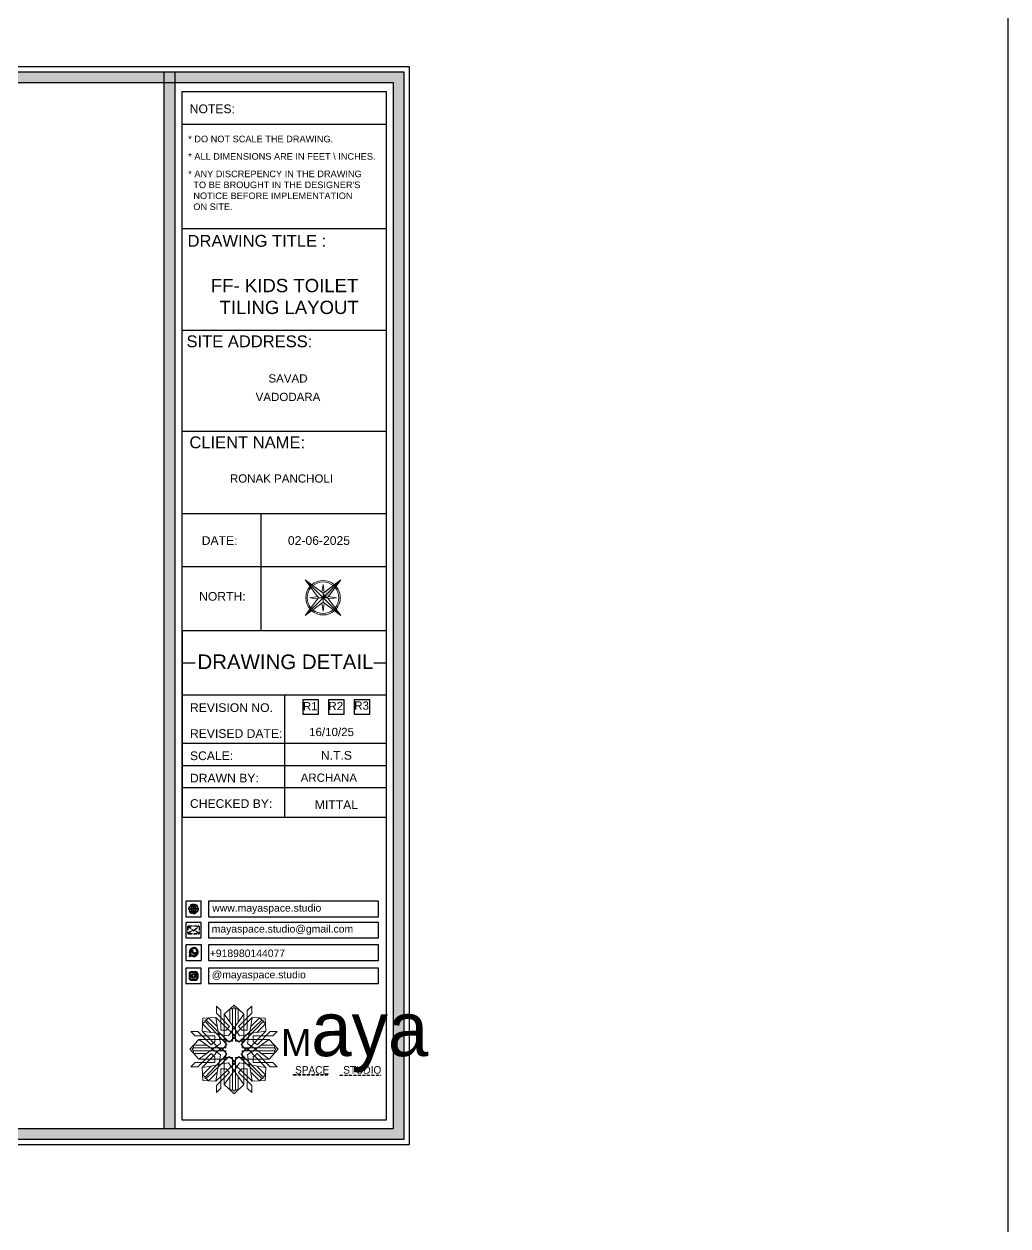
# Model space of a CAD drawing. Header units: millimetres. Extents: x 56222 to 3066687, y -650199 to -121287.
# Drawn here: x 150374.5 to 150514.4, y -182851.6 to -182680.5 of the extents above; entities that cross this region are included whole.
import ezdxf
from ezdxf.enums import TextEntityAlignment as Align

# ---------------------------------------------------------------- set-up
doc = ezdxf.new("R2010")
doc.units = ezdxf.units.MM
doc.header["$MEASUREMENT"] = 0
doc.linetypes.add('DASHEDX2', pattern=[1.5, 1, -0.5])
for name, color, linetype, lineweight in [('Dimension', 10, 'DASHEDX2', 20), ('NAME PLATE', 7, 'Continuous', 25), ('title block', 7, 'Continuous', 9), ('XX~SLAB ( BEAM )~ ( DIM )', 7, 'Continuous', 9)]:
    doc.layers.add(name, color=color, linetype=linetype, lineweight=lineweight)
doc.styles.add('Arial', font='arial.ttf')
doc.styles.get("Standard").update_dxf_attribs({"font": 'arial.ttf', "height": 6})

# ---------------------------------------------------------------- blocks, each defined once
blk = doc.blocks.new('FSFSF')
at = {"color": 42, "lineweight": 5, "true_color": 0xe0ac11}
for p, q in [((28600.03, 143.51), (28600.03, 140.16)), ((28602.15, 141.41), (28600.03, 143.51)), ((28606.47, 133.76), (28600.03, 140.16)), ((28602.15, 141.41), (28602.15, 131.95)), ((28603.86, 139.69), (28608.58, 144.08)), ((28603.86, 126.58), (28603.86, 139.69)), ((28603.86, 139.69), (28608.58, 133.02)), ((28607.9, 142.22), (28606.58, 142.22)), ((28606.58, 142.22), (28606.58, 135.84)), ((28607.9, 142.22), (28608.58, 142.85)), ((28607.9, 142.22), (28607.9, 126.58)), ((28613.31, 139.69), (28608.58, 144.08)), ((28609.27, 142.22), (28608.59, 142.85)), ((28613.31, 139.69), (28608.59, 133.02)), ((28609.27, 142.22), (28609.27, 126.58)), ((28609.27, 142.22), (28610.59, 142.22)), ((28610.59, 142.22), (28610.59, 135.84)), ((28610.7, 133.76), (28617.14, 140.16)), ((28613.31, 126.58), (28613.31, 139.69)), ((28615.02, 141.41), (28617.14, 143.51)), ((28615.02, 141.41), (28615.02, 131.95)), ((28617.14, 143.51), (28617.14, 140.16)), ((28593.19, 131.45), (28593.54, 137.71)), ((28593.39, 135), (28594.56, 136.12)), ((28593.39, 135), (28597.6, 130.78)), ((28599.8, 138.06), (28593.54, 137.71)), ((28595.12, 136.69), (28594.53, 136.69)), ((28594.56, 136.12), (28594.56, 136.71)), ((28605.17, 124.98), (28594.56, 136.12)), ((28596.24, 137.86), (28595.12, 136.69)), ((28606.27, 126.08), (28595.12, 136.69)), ((28596.24, 137.86), (28600.47, 133.65)), ((28601.03, 130), (28599.8, 138.06)), ((28599.8, 138.05), (28608.58, 129.56)), ((28617.37, 138.05), (28608.59, 129.56)), ((28610.9, 126.08), (28622.05, 136.69)), ((28612.02, 124.98), (28622.62, 136.12)), ((28616.14, 130), (28617.37, 138.06)), ((28620.93, 137.86), (28616.7, 133.65)), ((28617.37, 138.06), (28623.63, 137.71)), ((28623.8, 135), (28619.59, 130.78)), ((28620.93, 137.86), (28622.05, 136.69)), ((28622.05, 136.69), (28622.64, 136.69)), ((28622.62, 136.12), (28622.62, 136.71)), ((28623.8, 135), (28622.62, 136.12)), ((28624, 131.45), (28623.65, 137.71)), ((28587.73, 131.22), (28591.08, 131.22)), ((28589.84, 129.1), (28587.73, 131.22)), ((28589.84, 129.1), (28599.29, 129.1)), ((28597.49, 124.78), (28591.08, 131.22)), ((28593.19, 131.45), (28601.69, 122.67)), ((28601.25, 130.22), (28593.19, 131.45)), ((28599.29, 126.5), (28599.29, 129.1)), ((28605.86, 129.18), (28601.03, 130)), ((28602.07, 125.39), (28601.25, 130.22)), ((28604.75, 131.95), (28602.15, 131.95)), ((28606.47, 133.76), (28604.75, 131.95)), ((28605.86, 129.18), (28608.58, 133.02)), ((28606.27, 126.08), (28608.58, 128.27)), ((28607.9, 128.92), (28608.58, 129.56)), ((28607.9, 128.92), (28608.58, 128.27)), ((28611.31, 129.18), (28608.59, 133.02)), ((28609.27, 128.92), (28608.59, 129.56)), ((28609.27, 128.92), (28608.59, 128.27)), ((28610.9, 126.08), (28608.59, 128.27)), ((28610.7, 133.76), (28612.42, 131.95)), ((28611.31, 129.18), (28616.14, 130)), ((28612.42, 131.95), (28615.02, 131.95)), ((28615.12, 125.39), (28615.94, 130.22)), ((28623.99, 131.45), (28615.5, 122.67)), ((28615.94, 130.22), (28624, 131.45)), ((28627.34, 129.1), (28617.89, 129.1)), ((28617.89, 126.5), (28617.89, 129.1)), ((28619.7, 124.78), (28626.1, 131.22)), ((28629.45, 131.22), (28626.1, 131.22)), ((28627.34, 129.1), (28629.45, 131.22)), ((28591.56, 127.39), (28587.17, 122.66)), ((28591.56, 117.94), (28587.17, 122.66)), ((28589.03, 123.35), (28588.4, 122.67)), ((28589.03, 121.98), (28588.4, 122.65)), ((28589.03, 123.35), (28589.03, 124.67)), ((28589.03, 124.67), (28595.4, 124.67)), ((28589.03, 123.35), (28604.66, 123.35)), ((28604.66, 127.39), (28591.56, 127.39)), ((28591.56, 127.39), (28598.23, 122.67)), ((28591.56, 117.94), (28598.23, 122.65)), ((28593.19, 113.88), (28601.69, 122.65)), ((28597.49, 124.78), (28599.29, 126.5)), ((28602.07, 125.39), (28598.23, 122.67)), ((28602.07, 119.94), (28598.23, 122.65)), ((28602.33, 123.35), (28601.69, 122.67)), ((28602.33, 121.98), (28601.69, 122.65)), ((28602.33, 123.35), (28602.97, 122.67)), ((28602.33, 121.98), (28602.97, 122.65)), ((28605.17, 124.98), (28602.97, 122.67)), ((28605.17, 120.35), (28602.97, 122.65)), ((28603.68, 126.54), (28603.68, 127.39)), ((28604.66, 126.54), (28603.68, 126.54)), ((28604.71, 127.57), (28603.86, 127.57)), ((28607.9, 126.58), (28603.86, 126.58)), ((28604.66, 123.35), (28604.66, 127.39)), ((28604.7, 126.58), (28604.71, 127.57)), ((28609.27, 126.58), (28613.31, 126.58)), ((28612.02, 124.98), (28614.21, 122.67)), ((28612.02, 120.35), (28614.21, 122.65)), ((28612.46, 126.58), (28612.46, 127.57)), ((28612.46, 127.57), (28613.31, 127.57)), ((28612.52, 123.35), (28612.52, 127.39)), ((28612.52, 127.39), (28625.63, 127.39)), ((28612.52, 126.54), (28613.51, 126.54)), ((28628.16, 123.35), (28612.52, 123.35)), ((28613.51, 126.54), (28613.51, 127.39)), ((28614.85, 123.35), (28614.21, 122.67)), ((28614.85, 121.98), (28614.21, 122.65)), ((28614.85, 123.35), (28615.5, 122.67)), ((28614.85, 121.98), (28615.5, 122.65)), ((28615.12, 125.39), (28618.96, 122.67)), ((28615.12, 119.94), (28618.96, 122.65)), ((28623.99, 113.88), (28615.5, 122.65)), ((28619.7, 124.78), (28617.89, 126.5)), ((28625.63, 127.39), (28618.96, 122.67)), ((28625.63, 117.94), (28618.96, 122.65)), ((28628.16, 124.67), (28621.78, 124.67)), ((28625.63, 127.39), (28630.02, 122.66)), ((28625.63, 117.94), (28630.02, 122.66)), ((28628.16, 123.35), (28628.16, 124.67)), ((28628.16, 123.35), (28628.78, 122.67)), ((28628.16, 121.98), (28628.78, 122.65)), ((28589.03, 121.98), (28604.66, 121.98)), ((28589.03, 121.98), (28589.03, 120.66)), ((28589.03, 120.66), (28595.4, 120.66)), ((28597.49, 120.54), (28591.08, 114.11)), ((28604.66, 117.94), (28591.56, 117.94)), ((28605.17, 120.35), (28594.56, 109.2)), ((28606.27, 119.15), (28595.12, 108.54)), ((28597.49, 120.54), (28599.29, 118.83)), ((28599.29, 118.83), (28599.29, 116.23)), ((28602.07, 119.94), (28601.25, 115.1)), ((28604.66, 118.78), (28603.68, 118.78)), ((28603.68, 118.78), (28603.68, 117.94)), ((28607.9, 118.65), (28603.86, 118.65)), ((28603.86, 118.65), (28603.86, 105.54)), ((28604.71, 117.66), (28603.86, 117.66)), ((28604.66, 121.98), (28604.66, 117.94)), ((28604.7, 118.65), (28604.71, 117.66)), ((28606.27, 119.15), (28608.58, 116.96)), ((28607.9, 103.01), (28607.9, 118.65)), ((28607.9, 116.31), (28608.58, 116.96)), ((28610.9, 119.15), (28608.59, 116.96)), ((28609.27, 116.31), (28608.59, 116.96)), ((28609.27, 118.65), (28613.31, 118.65)), ((28609.27, 103.01), (28609.27, 118.65)), ((28610.9, 119.15), (28622.05, 108.54)), ((28612.02, 120.35), (28622.62, 109.2)), ((28612.46, 118.65), (28612.46, 117.66)), ((28612.46, 117.66), (28613.31, 117.66)), ((28612.52, 121.98), (28612.52, 117.94)), ((28628.16, 121.98), (28612.52, 121.98)), ((28612.52, 118.78), (28613.51, 118.78)), ((28612.52, 117.94), (28625.63, 117.94)), ((28613.31, 118.65), (28613.31, 105.54)), ((28613.51, 118.78), (28613.51, 117.94)), ((28615.12, 119.94), (28615.94, 115.1)), ((28619.7, 120.54), (28617.89, 118.83)), ((28617.89, 118.83), (28617.89, 116.23)), ((28619.7, 120.54), (28626.1, 114.11)), ((28628.16, 120.66), (28621.78, 120.66)), ((28628.16, 121.98), (28628.16, 120.66)), ((28589.84, 116.23), (28587.73, 114.11)), ((28587.73, 114.11), (28591.08, 114.11)), ((28589.84, 116.23), (28599.29, 116.23)), ((28601.25, 115.1), (28593.19, 113.87)), ((28593.19, 113.87), (28593.54, 107.62)), ((28593.39, 110.32), (28597.6, 114.55)), ((28596.24, 107.37), (28600.47, 111.58)), ((28599.8, 107.17), (28608.58, 115.67)), ((28601.03, 115.23), (28599.8, 107.17)), ((28606.47, 111.47), (28600.03, 105.07)), ((28605.86, 116.05), (28601.03, 115.23)), ((28602.15, 103.82), (28602.15, 113.27)), ((28604.75, 113.27), (28602.15, 113.27)), ((28603.86, 105.54), (28608.58, 112.21)), ((28606.47, 111.47), (28604.75, 113.27)), ((28605.86, 116.05), (28608.58, 112.21)), ((28607.9, 116.31), (28608.58, 115.67)), ((28609.27, 116.31), (28608.59, 115.67)), ((28611.31, 116.05), (28608.59, 112.21)), ((28617.37, 107.17), (28608.59, 115.67)), ((28613.31, 105.54), (28608.59, 112.21)), ((28610.7, 111.47), (28612.42, 113.27)), ((28610.7, 111.47), (28617.14, 105.07)), ((28611.31, 116.05), (28616.14, 115.23)), ((28612.42, 113.27), (28615.02, 113.27)), ((28615.02, 103.82), (28615.02, 113.27)), ((28615.94, 115.1), (28624, 113.87)), ((28616.14, 115.23), (28617.37, 107.17)), ((28620.93, 107.37), (28616.7, 111.58)), ((28627.34, 116.23), (28617.89, 116.23)), ((28623.8, 110.32), (28619.59, 114.55)), ((28624, 113.87), (28623.65, 107.62)), ((28629.45, 114.11), (28626.1, 114.11)), ((28627.34, 116.23), (28629.45, 114.11)), ((28593.39, 110.32), (28594.56, 109.2)), ((28599.8, 107.17), (28593.54, 107.52)), ((28595.12, 108.54), (28594.53, 108.54)), ((28594.56, 109.2), (28594.56, 108.61)), ((28596.24, 107.37), (28595.12, 108.54)), ((28600.03, 101.71), (28600.03, 105.07)), ((28603.86, 105.54), (28608.58, 101.15)), ((28606.58, 103.01), (28606.58, 109.38)), ((28613.31, 105.54), (28608.58, 101.15)), ((28610.59, 103.01), (28610.59, 109.38)), ((28617.14, 101.71), (28617.14, 105.07)), ((28617.37, 107.17), (28623.63, 107.52)), ((28620.93, 107.37), (28622.05, 108.54)), ((28622.05, 108.54), (28622.64, 108.54)), ((28623.8, 110.32), (28622.62, 109.2)), ((28622.62, 109.2), (28622.62, 108.61)), ((28602.15, 103.82), (28600.03, 101.71)), ((28607.9, 103.01), (28606.58, 103.01)), ((28607.9, 103.01), (28608.58, 102.38)), ((28609.27, 103.01), (28608.59, 102.38)), ((28609.27, 103.01), (28610.59, 103.01)), ((28615.02, 103.82), (28617.14, 101.71))]:
    blk.add_line(p, q, dxfattribs=at)
blk = doc.blocks.new('hgwg')
at = {"layer": 'Dimension', "true_color": 0xd39e00}
h = blk.add_hatch(color=42, dxfattribs=at)
h.dxf.hatch_style = 1
h.paths.add_polyline_path([(27505.71, 45.05), (27494.27, 45.05), (27494.27, 44.9), (27505.71, 44.9)])
h = blk.add_hatch(color=42, dxfattribs=at)
h.dxf.hatch_style = 1
h.paths.add_polyline_path([(27523.3, 44.9), (27509.68, 44.9), (27509.68, 44.75), (27523.3, 44.75)])
at = {"layer": 'Dimension', "color": 42, "true_color": 0xd39e00}
for p, q in [((27494.27, 45.05), (27505.71, 45.05)), ((27494.27, 44.9), (27494.27, 45.05)), ((27494.27, 44.9), (27505.71, 44.9)), ((27505.71, 45.05), (27505.71, 44.9)), ((27509.68, 44.9), (27523.3, 44.9)), ((27509.68, 44.9), (27509.68, 44.75)), ((27509.68, 44.75), (27523.3, 44.75)), ((27523.3, 44.75), (27523.3, 44.9))]:
    blk.add_line(p, q, dxfattribs=at)
at = {"layer": 'Dimension', "color": 42, "true_color": 0xd39e00, "attachment_point": 1}
for s, width, insert, char_height in [('{\\fCinzel|b0|i0|c0|p2;\\H1.5x;M\\fAmsterdam One|b0|i0|c0|p2;\\H2x;aya}', 85.3277, (27490.17, 69.17), 6), ('{\\fCinzel|b0|i0|c0|p2;SPACE     STUDIO}', 66.129, (27494.83, 47.86), 2.5)]:
    blk.add_mtext_dynamic_manual_height_columns(s, width=width, gutter_width=30, heights=[0], dxfattribs=dict(at, insert=insert, char_height=char_height))
blk = doc.blocks.new('QEGW4TG')
at = {"layer": 'Dimension', "true_color": 0x000000}
h = blk.add_hatch(color=18, dxfattribs=at)
h.dxf.hatch_style = 1
h.paths.add_polyline_path([(2.69, 1.93, 0.170513), (2.95, 1.97, 0.190337), (3.11, 2.18, 0.316231), (3.07, 2.28), (2.79, 2.37, 0.273721), (2.69, 2.34, 0.040749), (2.63, 2.27, -0.441282), (2.53, 2.25, -0.11828), (2.06, 2.64, -0.441282), (2.07, 2.74, 0.040749), (2.13, 2.81, 0.290083), (2.14, 2.92), (2.01, 3.18, 0.316231), (1.91, 3.2, 0.190337), (1.73, 3, 0.170513), (1.72, 2.74, 0.252784)], flags=0)
h.paths.add_polyline_path([(1.19, 1.98), (1.03, 1.3, 0.550912), (1.11, 1.23), (1.75, 1.39, 6.344125)])
h.paths.add_polyline_path([(1.81, 1.7), (1.4, 1.6), (1.5, 2.03, -9.071339)], flags=16)
h.paths.add_polyline_path([(3.11, 2.16, -0.17811), (2.95, 1.97, -0.170513), (2.69, 1.93, -0.252784), (1.72, 2.74, -0.170513), (1.73, 3, -0.17811), (1.89, 3.19, -0.370089), (2.01, 3.18), (2.14, 2.92, -0.307185), (2.13, 2.8, -0.041087), (2.06, 2.73, 0.321676), (2.05, 2.65, 0.126524), (2.55, 2.24, 0.312216), (2.62, 2.26, -0.041087), (2.68, 2.34, -0.290673), (2.79, 2.37), (3.07, 2.28, -0.370089)], flags=0)
h = blk.add_hatch(color=18, dxfattribs=at)
h.dxf.hatch_style = 1
h.paths.add_polyline_path([(2.79, 2.37, 0.273721), (2.69, 2.34, 0.040749), (2.63, 2.27, -0.441282), (2.53, 2.25, -0.11828), (2.06, 2.64, -0.441282), (2.07, 2.74, 0.040749), (2.13, 2.81, 0.290083), (2.14, 2.92), (2.01, 3.18, 0.316231), (1.91, 3.2, 0.190337), (1.73, 3, 0.170513), (1.72, 2.74, 0.252784), (2.69, 1.93, 0.170513), (2.95, 1.97, 0.190337), (3.11, 2.18, 0.316231), (3.07, 2.28)])
for p, q in [((1.19, 1.98), (1.03, 1.3)), ((1.1, 1.23), (1.75, 1.39)), ((1.5, 2.03), (1.4, 1.6)), ((1.4, 1.6), (1.81, 1.7)), ((2.01, 3.18), (2.14, 2.92)), ((3.07, 2.28), (2.8, 2.36))]:
    blk.add_line(p, q)
blk.add_lwpolyline([(0, 0), (4.68, 0), (4.68, 4.68), (0, 4.68)], close=True)
for centre, radius, start, end in [((2.39, 2.56), 1.34, 241.4727, 205.6422), ((1.09, 1.29), 0.0598, 164.8483, 282.1458), ((2.39, 2.56), 1.04, 235.9962, 210.8333), ((2.09, 2.87), 0.39, 159.7007, 198.4072), ((2.96, 3.23), 1.33, 201.4218, 258.1669), ((2.07, 2.87), 0.364, 118.9685, 159.3648), ((1.94, 3.12), 0.0896, 41.8985, 123.1344), ((2.11, 2.68), 0.066, 135.9932, 224.8892), ((1.67, 3.16), 0.586, 312.4617, 321.8728), ((3.12, 3.42), 1.31, 216.5455, 243.5279), ((2.05, 2.87), 0.104, 320.3924, 28.6971), ((2.57, 2.3), 0.066, 234.2482, 323.1441), ((3.11, 1.94), 0.586, 137.2645, 146.6756), ((2.76, 2.27), 0.104, 70.4402, 138.745), ((2.75, 2.31), 0.39, 260.7301, 299.4366), ((2.76, 2.29), 0.364, 299.7725, 340.1688), ((3.03, 2.2), 0.0896, 336.0029, 57.2388)]:
    blk.add_arc(centre, radius, start, end)
blk = doc.blocks.new('ASGERG')
at = {"layer": 'Dimension', "true_color": 0x000000}
h = blk.add_hatch(color=18, dxfattribs=at)
h.dxf.hatch_style = 1
h.paths.add_polyline_path([(0.99, 1.7, 0.353872), (1.69, 1.03), (2.96, 1.03, 0.353872), (3.66, 1.7), (3.66, 2.99, 0.353872), (2.96, 3.67), (1.69, 3.67, 0.353872), (0.99, 2.99)])
h.paths.add_polyline_path([(1.27, 2.97, -0.353872), (1.72, 3.4), (2.94, 3.4, -0.353872), (3.38, 2.97), (3.38, 1.72, -0.353872), (2.94, 1.3), (1.72, 1.3, -0.353872), (1.27, 1.72)], flags=16)
h.paths.add_polyline_path([(3.02, 2.35, -1), (1.64, 2.35, -1)], flags=0)
h.paths.add_polyline_path([(2.74, 2.35, -1), (1.92, 2.35, -1)], flags=0)
h.paths.add_polyline_path([(2.86, 3.02, -1), (3.19, 3.02, -1)], flags=0)
h.paths.add_polyline_path([(1.64, 2.35, 1), (3.02, 2.35, 1)], flags=0)
h = blk.add_hatch(color=18, dxfattribs=at)
h.dxf.hatch_style = 1
h.paths.add_polyline_path([(1.64, 2.35, 1), (3.02, 2.35, 1)])
h.paths.add_polyline_path([(2.74, 2.35, -1), (1.92, 2.35, -1)], flags=16)
h = blk.add_hatch(color=18, dxfattribs=at)
h.dxf.hatch_style = 1
h.paths.add_polyline_path([(3.19, 3.02, 1), (2.86, 3.02, 1)])
for p, q in [((1.69, 3.67), (2.96, 3.67)), ((0.99, 2.99), (0.99, 1.7)), ((1.27, 2.97), (1.27, 1.72)), ((1.69, 1.03), (2.96, 1.03)), ((2.94, 3.4), (1.72, 3.4)), ((2.94, 1.3), (1.72, 1.3)), ((3.38, 2.97), (3.38, 1.72)), ((3.66, 2.99), (3.66, 1.7))]:
    blk.add_line(p, q)
blk.add_lwpolyline([(0, 0), (4.68, 0), (4.68, 4.68), (0, 4.68)], close=True)
for centre, radius in [((2.33, 2.35), 0.694), ((2.33, 2.35), 0.414), ((3.02, 3.02), 0.168)]:
    blk.add_circle(centre, radius)
for centre, radius, start, end in [((1.76, 2.89), 0.778, 94.8631, 172.8127), ((2.89, 2.89), 0.778, 7.1873, 85.1369), ((1.76, 1.8), 0.778, 187.1873, 265.1369), ((1.76, 2.91), 0.491, 94.8631, 172.8127), ((1.76, 1.78), 0.491, 187.1873, 265.1369), ((2.9, 2.91), 0.491, 7.1873, 85.1369), ((2.9, 1.78), 0.491, 274.8631, 352.8127), ((2.89, 1.8), 0.778, 274.8631, 352.8127)]:
    blk.add_arc(centre, radius, start, end)
blk = doc.blocks.new('ETYETE')
at = {"layer": 'Dimension', "true_color": 0x000000}
h = blk.add_hatch(color=18, dxfattribs=at)
h.dxf.hatch_style = 1
h.paths.add_polyline_path([(3.76, 1.14, 0.414214), (4.12, 1.5), (4.12, 3.29, 0.414214), (3.76, 3.65), (0.92, 3.65, 0.414214), (0.56, 3.29), (0.56, 1.5, 0.414214), (0.92, 1.14)])
h.paths.add_polyline_path([(2.61, 2.22), (3.92, 1.34, -0.198912), (3.76, 1.28), (0.92, 1.28, -0.198912), (0.76, 1.34), (2.08, 2.22), (2.34, 1.98)], flags=16)
h.paths.add_polyline_path([(2.34, 2.16), (0.89, 3.51, -0.028783), (0.92, 3.52), (3.76, 3.52, -0.028783), (3.79, 3.51)], flags=16)
h.paths.add_polyline_path([(2.71, 2.32), (3.92, 3.45, -0.202482), (3.99, 3.29), (3.99, 1.5, -0.043076), (3.98, 1.46)], flags=16)
h.paths.add_polyline_path([(1.98, 2.32), (0.7, 1.46, -0.043076), (0.7, 1.5), (0.7, 3.29, -0.202482), (0.76, 3.45)], flags=16)
blk.add_lwpolyline([(0, 0), (4.68, 0), (4.68, 4.68), (0, 4.68)], close=True)
at = {"layer": 'Dimension', "color": 18, "true_color": 0x000000}
for p, q in [((0.92, 3.65), (3.76, 3.65)), ((0.56, 3.29), (0.56, 1.5)), ((0.7, 3.29), (0.7, 1.5)), ((0.7, 1.46), (1.98, 2.32)), ((0.76, 3.45), (1.98, 2.32)), ((0.76, 1.34), (2.08, 2.22)), ((0.89, 3.51), (2.34, 2.16)), ((0.92, 3.52), (3.76, 3.52)), ((0.92, 1.28), (3.76, 1.28)), ((0.92, 1.14), (3.76, 1.14)), ((2.08, 2.22), (2.34, 1.98)), ((2.34, 2.16), (3.79, 3.51)), ((2.34, 1.98), (2.61, 2.22)), ((3.92, 1.34), (2.61, 2.22)), ((2.71, 2.32), (3.92, 3.45)), ((3.98, 1.46), (2.71, 2.32)), ((3.99, 3.29), (3.99, 1.5)), ((4.12, 3.29), (4.12, 1.5))]:
    blk.add_line(p, q, dxfattribs=at)
for centre, radius, start, end in [((0.92, 3.29), 0.358, 90, 180), ((3.76, 3.29), 0.358, 0, 90), ((0.92, 1.5), 0.358, 180, 270), ((0.92, 3.29), 0.224, 134.2136, 180), ((0.92, 1.5), 0.224, 180, 189.8662), ((0.92, 1.5), 0.224, 225, 270), ((0.92, 3.29), 0.224, 90, 96.5948), ((3.76, 3.29), 0.224, 83.4052, 90), ((3.76, 1.5), 0.358, 270, 0), ((3.76, 1.5), 0.224, 270, 315), ((3.76, 3.29), 0.224, 0, 45.7864), ((3.76, 1.5), 0.224, 350.1338, 0)]:
    blk.add_arc(centre, radius, start, end, dxfattribs=at)
blk = doc.blocks.new('DTGWEGEARG')
at = {"layer": 'Dimension', "true_color": 0x000000}
h = blk.add_hatch(color=18, dxfattribs=at)
h.dxf.hatch_style = 1
h.paths.add_polyline_path([(3.83, 2.34, 1), (0.85, 2.34, 1)])
h.paths.add_polyline_path([(2.51, 1.01, 0.105795), (2.96, 1.58, -0.055205), (3.3, 1.41, -0.169822)], flags=16)
h.paths.add_polyline_path([(2.41, 1.12), (2.41, 1.69, -0.058279), (2.81, 1.63, -0.103353)], flags=16)
h.paths.add_polyline_path([(2.26, 1.13, -0.101741), (1.87, 1.63, -0.057171), (2.26, 1.69)], flags=16)
h.paths.add_polyline_path([(2.17, 1.01, -0.169822), (1.38, 1.41, -0.055205), (1.72, 1.58, 0.105795)], flags=16)
h.paths.add_polyline_path([(3.02, 1.72, 0.081336), (3.13, 2.27), (3.68, 2.27, -0.152069), (3.4, 1.52, 0.05687)], flags=16)
h.paths.add_polyline_path([(2.87, 1.77, 0.061945), (2.41, 1.84), (2.41, 2.27), (2.98, 2.27, -0.081344)], flags=16)
h.paths.add_polyline_path([(2.26, 1.84, 0.060923), (1.8, 1.77, -0.081344), (1.7, 2.27), (2.26, 2.27)], flags=16)
h.paths.add_polyline_path([(1.66, 1.72, 0.05687), (1.28, 1.52, -0.152069), (1, 2.27), (1.55, 2.27, 0.081336)], flags=16)
h.paths.add_polyline_path([(2.41, 2.42), (2.41, 2.83, 0.061945), (2.87, 2.91, -0.080009), (2.98, 2.42)], flags=16)
h.paths.add_polyline_path([(3.13, 2.42, 0.080116), (3.02, 2.96, 0.05687), (3.4, 3.16, 0.028258), (3.3, 3.27, -0.055205), (2.96, 3.1, 0.105795), (2.51, 3.67, -0.36029), (3.68, 2.42)], flags=16)
h.paths.add_polyline_path([(2.26, 2.42), (1.7, 2.42, -0.080009), (1.8, 2.91, 0.060923), (2.26, 2.84)], flags=16)
h.paths.add_polyline_path([(1.55, 2.42), (1, 2.42, -0.150466), (1.28, 3.16, 0.05687), (1.66, 2.96, 0.080116)], flags=16)
h.paths.add_polyline_path([(2.41, 2.98), (2.41, 3.56, -0.103353), (2.81, 3.05, -0.058279)], flags=16)
h.paths.add_polyline_path([(2.26, 2.99, -0.057171), (1.87, 3.05, -0.101741), (2.26, 3.55)], flags=16)
h.paths.add_polyline_path([(1.72, 3.1, -0.055205), (1.38, 3.27, -0.169822), (2.17, 3.67, 0.105795)], flags=16)
blk.add_lwpolyline([(0, 0), (4.68, 0), (4.68, 4.68), (0, 4.68)], close=True)
at = {"layer": 'Dimension', "color": 18, "true_color": 0x000000}
for p, q in [((1, 2.42), (1.55, 2.42)), ((1, 2.27), (1.55, 2.27)), ((1.7, 2.42), (2.26, 2.42)), ((1.7, 2.27), (2.26, 2.27)), ((2.26, 3.55), (2.26, 2.99)), ((2.26, 2.84), (2.26, 2.42)), ((2.26, 2.27), (2.26, 1.84)), ((2.26, 1.69), (2.26, 1.13)), ((2.41, 3.56), (2.41, 2.98)), ((2.41, 2.83), (2.41, 2.42)), ((2.41, 2.42), (2.98, 2.42)), ((2.41, 2.27), (2.98, 2.27)), ((2.41, 2.27), (2.41, 1.84)), ((2.41, 1.69), (2.41, 1.12)), ((3.13, 2.42), (3.68, 2.42)), ((3.13, 2.27), (3.68, 2.27))]:
    blk.add_line(p, q, dxfattribs=at)
blk.add_circle((2.34, 2.34), 1.49, dxfattribs=at)
for centre, radius, start, end in [((2.34, 2.34), 1.34, 97.3549, 135.9073), ((3.28, 2.34), 1.73, 129.9301, 154.0867), ((2.34, 2.34), 1.34, 3.3907, 82.6451), ((1.4, 2.34), 1.73, 25.9133, 50.0699), ((2.34, 2.34), 1.34, 142.3819, 176.6093), ((2.34, 2.34), 1.34, 183.0315, 217.6181), ((2.34, 4.74), 1.9, 236.1399, 249.1595), ((2.34, -0.06), 1.9, 110.8405, 123.8601), ((2.34, 4.74), 1.75, 236.7417, 249.3811), ((2.34, -0.06), 1.75, 110.6189, 123.2583), ((2.34, 2.34), 1.34, 224.0927, 262.6451), ((3.28, 2.34), 1.73, 159.0567, 177.3789), ((3.28, 2.34), 1.73, 182.3435, 200.9433), ((3.28, 2.34), 1.58, 158.8325, 177.1302), ((3.28, 2.34), 1.58, 182.5658, 201.1675), ((3.28, 2.34), 1.73, 205.9133, 230.0699), ((2.34, 4.74), 1.9, 253.6799, 267.6253), ((2.34, -0.06), 1.9, 92.3747, 106.3201), ((3.28, 2.34), 1.58, 130.1073, 153.3446), ((2.34, 4.74), 1.75, 254.3336, 267.422), ((2.34, -0.06), 1.75, 92.578, 105.6664), ((3.28, 2.34), 1.58, 206.6554, 229.8927), ((1.4, 2.34), 1.58, 26.6554, 50.2584), ((2.34, 4.74), 1.75, 272.3248, 285.6664), ((2.34, 4.74), 1.9, 272.1415, 286.3201), ((2.34, -0.06), 1.9, 73.6799, 87.8585), ((2.34, -0.06), 1.75, 74.3336, 87.6752), ((1.4, 2.34), 1.58, 309.7416, 333.3446), ((1.4, 2.34), 1.73, 309.9301, 334.0867), ((2.34, 2.34), 1.34, 277.3549, 315.9073), ((1.4, 2.34), 1.58, 2.8698, 21.1675), ((1.4, 2.34), 1.58, 338.8325, 357.4342), ((2.34, 4.74), 1.75, 290.6189, 303.2583), ((2.34, -0.06), 1.75, 56.7417, 69.3811), ((2.34, 4.74), 1.9, 290.8405, 303.8601), ((1.4, 2.34), 1.73, 2.6211, 20.9433), ((1.4, 2.34), 1.73, 339.0567, 357.6565), ((2.34, -0.06), 1.9, 56.1399, 69.1595), ((2.34, 2.34), 1.34, 322.3819, 356.9685)]:
    blk.add_arc(centre, radius, start, end, dxfattribs=at)
blk = doc.blocks.new('4t')
at = {"transparency": 33554607}
h = blk.add_hatch(color=1, dxfattribs=at)
h.dxf.hatch_style = 1
h.paths.add_polyline_path([(45531.33, -35822.29), (45529.23, -35821.83), (45528.09, -35837.01)])
h = blk.add_hatch(color=1, dxfattribs=at)
h.dxf.hatch_style = 1
h.paths.add_polyline_path([(45533.44, -35822.75), (45531.33, -35822.29), (45528.09, -35837.01)])
h = blk.add_hatch(color=1, dxfattribs=at)
h.dxf.hatch_style = 1
h.paths.add_polyline_path([(45531.8, -35820.19), (45529.23, -35821.83), (45531.33, -35822.29)])
h = blk.add_hatch(color=1, dxfattribs=at)
h.dxf.hatch_style = 1
h.paths.add_polyline_path([(45531.8, -35820.19), (45531.33, -35822.29), (45533.44, -35822.75)])
at = {"layer": 'title block', "color": 7, "lineweight": 9}
for p, q in [((45535.51, -35803.37), (45530.16, -35817.62)), ((45535.51, -35803.37), (45531.8, -35820.19)), ((45534.36, -35818.55), (45535.51, -35803.37)), ((45530.16, -35817.62), (45514.98, -35816.48)), ((45514.98, -35816.48), (45529.23, -35821.83)), ((45514.98, -35816.48), (45531.8, -35820.19)), ((45530.5, -35816.7), (45526.88, -35812.49)), ((45526.88, -35812.49), (45529.18, -35817.55)), ((45531.8, -35820.19), (45530.16, -35817.62)), ((45539.5, -35815.27), (45534.44, -35817.57)), ((45535.28, -35818.89), (45539.5, -35815.27)), ((45528.31, -35821.48), (45524.1, -35825.11)), ((45524.1, -35825.11), (45529.16, -35822.81)), ((45531.8, -35820.19), (45528.09, -35837.01)), ((45529.23, -35821.83), (45528.09, -35837.01)), ((45528.09, -35837.01), (45533.44, -35822.75)), ((45531.8, -35820.19), (45529.23, -35821.83)), ((45534.36, -35818.55), (45531.8, -35820.19)), ((45533.44, -35822.75), (45531.8, -35820.19)), ((45531.8, -35820.19), (45548.62, -35823.9)), ((45533.09, -35823.67), (45536.71, -35827.89)), ((45533.44, -35822.75), (45548.62, -35823.9)), ((45548.62, -35823.9), (45534.36, -35818.55)), ((45536.71, -35827.89), (45534.42, -35822.83))]:
    blk.add_line(p, q, dxfattribs=at)
for radius, start, end in [(11.79, 81.35997, 163.76651), (10.83, 82.42855, 162.69793), (11.79, 351.35997, 73.76651), (10.83, 352.42855, 72.69793), (11.79, 171.35997, 253.76651), (10.83, 172.42855, 252.69793), (11.79, 261.35997, 343.76651), (10.83, 262.42855, 342.69793)]:
    blk.add_arc((45531.8, -35820.19), radius, start, end, dxfattribs=at)

msp = doc.modelspace()

# ---------------------------------------------------------------- hatches: boundary and pattern name
at = {"layer": 'NAME PLATE', "true_color": 0xd39e00}
h = msp.add_hatch(color=42, dxfattribs=at)
h.paths.add_polyline_path([(150212.672, -182687.356), (150212.672, -182839.278), (150428.509, -182839.278), (150428.509, -182687.356)])
h.paths.add_polyline_path([(150214.187, -182688.871), (150426.994, -182688.871), (150426.994, -182837.763), (150214.187, -182837.763)], flags=16)
msp.add_hatch(color=42, dxfattribs=at).paths.add_polyline_path([(150394.427, -182837.763), (150395.941, -182837.763), (150395.941, -182687.356), (150394.427, -182687.356)])

# ---------------------------------------------------------------- linework, layer by layer
at = {"layer": 'NAME PLATE', "color": 42, "true_color": 0xd39e00}
for p, q in [((150425.969, -182694.832), (150396.967, -182694.832)), ((150425.969, -182709.686), (150396.967, -182709.686)), ((150425.969, -182724.15), (150396.967, -182724.15)), ((150425.969, -182738.526), (150396.967, -182738.526)), ((150425.969, -182750.239), (150396.967, -182750.239)), ((150408.188, -182750.239), (150408.188, -182766.889)), ((150425.969, -182757.776), (150396.967, -182757.776)), ((150425.969, -182766.889), (150396.967, -182766.889)), ((150396.967, -182766.889), (150396.967, -182793.398)), ((150425.969, -182766.889), (150425.969, -182793.398)), ((150396.967, -182771.433), (150398.843, -182771.433)), ((150424.216, -182771.433), (150425.969, -182771.433)), ((150396.967, -182775.978), (150425.969, -182775.978)), ((150411.601, -182793.398), (150411.601, -182775.978)), ((150425.969, -182782.946), (150396.967, -182782.946)), ((150425.969, -182786.084), (150396.967, -182786.084)), ((150425.969, -182789.222), (150396.967, -182789.222)), ((150396.967, -182793.398), (150425.969, -182793.398))]:
    msp.add_line(p, q, dxfattribs=at)
for points in [[(150211.915, -182686.598), (150429.267, -182686.598), (150429.267, -182840.036), (150211.915, -182840.036)], [(150212.672, -182687.356), (150428.509, -182687.356), (150428.509, -182839.278), (150212.672, -182839.278)], [(150394.427, -182837.763), (150394.427, -182687.356), (150395.941, -182687.356), (150395.941, -182837.763)], [(150214.187, -182688.871), (150426.994, -182688.871), (150426.994, -182837.763), (150214.187, -182837.763)], [(150396.967, -182836.517), (150396.967, -182690.117), (150425.969, -182690.117), (150425.969, -182836.517)], [(150414.191, -182776.652), (150416.327, -182776.652), (150416.327, -182778.787), (150414.191, -182778.787)], [(150417.85, -182776.652), (150419.985, -182776.652), (150419.985, -182778.787), (150417.85, -182778.787)], [(150421.508, -182776.652), (150423.644, -182776.652), (150423.644, -182778.787), (150421.508, -182778.787)]]:
    msp.add_lwpolyline(points, close=True, dxfattribs=at)
at = {"layer": 'NAME PLATE', "color": 18, "true_color": 0x000000}
for points in [[(150400.722, -182807.574), (150424.906, -182807.574), (150424.906, -182805.363), (150400.722, -182805.363)], [(150400.722, -182810.59), (150424.906, -182810.59), (150424.906, -182808.38), (150400.722, -182808.38)], [(150400.733, -182813.808), (150424.906, -182813.808), (150424.906, -182811.598), (150400.733, -182811.598)], [(150400.722, -182817.103), (150424.906, -182817.103), (150424.906, -182814.893), (150400.722, -182814.893)]]:
    msp.add_lwpolyline(points, close=True, dxfattribs=at)
at = {"layer": 'XX~SLAB ( BEAM )~ ( DIM )', "color": 85, "lineweight": 30, "true_color": 0x58ba48}
msp.add_lwpolyline([(150163.914, -182450.771), (150514.418, -182450.771), (150514.418, -183657.613), (150163.914, -183657.613)], close=True, dxfattribs=at)

# ---------------------------------------------------------------- block references
at = {"layer": 'NAME PLATE', "xscale": 0.2077360657544057, "yscale": 0.2077360657544057, "zscale": 0.2077360657544057, "rotation": 147.4367586490667}
msp.add_blockref('4t', (154383.654, -194124.466), dxfattribs=at)
at = {"layer": 'NAME PLATE', "color": 42, "true_color": 0xd39e00}
for name, p, xscale, yscale, zscale in [('DTGWEGEARG', (150397.49, -182807.574), 0.472514704095924, 0.472514704095924, 0.472514704095924), ('ETYETE', (150397.49, -182810.59), 0.472514704095924, 0.472514704095924, 0.472514704095924), ('QEGW4TG', (150397.501, -182813.808), 0.472514704095924, 0.472514704095924, 0.472514704095924), ('ASGERG', (150397.49, -182817.103), 0.472514704095924, 0.472514704095924, 0.472514704095924), ('FSFSF', (141994.427, -182862.499), 0.2939652206108942, 0.2939652206108942, 0.2939652206108942), ('hgwg', (138617.869, -182849.374), 0.4289955710926848, 0.4289955710926848, 0.4289955710926848)]:
    msp.add_blockref(name, p, dxfattribs=dict(at, xscale=xscale, yscale=yscale, zscale=zscale))

# ---------------------------------------------------------------- texts
at = {"layer": 'NAME PLATE', "style": 'Arial'}
for s, height, p in [('NOTES:', 1.2363, (150401.269, -182693.222)), ('DRAWING TITLE : ', 1.68254, (150407.935, -182712.233)), ('FF- KIDS TOILET', 1.88928, (150411.55, -182718.698)), ('TILING LAYOUT', 1.88928, (150412.192, -182721.805)), ('SITE ADDRESS:', 1.68254, (150406.545, -182726.534)), (' SAVAD ', 1.1737, (150412.032, -182731.557)), ('VADODARA', 1.1737, (150412.032, -182734.192)), ('CLIENT NAME:', 1.68254, (150406.238, -182740.909)), ('RONAK PANCHOLI    ', 1.17375, (150412.015, -182745.798)), ('DATE:', 1.2363, (150402.306, -182754.659)), ('02-06-2025', 1.2363, (150416.434, -182754.659)), ('NORTH:', 1.2363, (150402.7, -182762.606)), ('DRAWING DETAIL', 2.08016, (150411.669, -182772.336)), ('REVISION NO.', 1.23625, (150403.992, -182778.441)), ('REVISED DATE: ', 1.23625, (150404.904, -182782.127)), ('16/10/25', 1.1737, (150418.227, -182781.871)), ('SCALE:', 1.2363, (150401.162, -182785.289)), ('DRAWN BY:', 1.2363, (150402.984, -182788.466)), ('ARCHANA', 1.1737, (150417.844, -182788.378)), ('CHECKED BY:', 1.23625, (150403.944, -182792.093)), ('MITTAL', 1.2363, (150418.917, -182792.257))]:
    msp.add_text(s, height=height, dxfattribs=at).set_placement(p, align=Align.CENTER)
for s, insert, char_height, width, attachment_point in [('* DO NOT SCALE THE DRAWING.', (150397.844, -182696.423, 0), 0.93501, 36.1245, 1), ('* ALL DIMENSIONS ARE IN FEET \\\\ INCHES.', (150397.844, -182698.91, 0), 0.93501, 36.1245, 1), ("* ANY DISCREPENCY IN THE DRAWING \\P  TO BE BROUGHT IN THE DESIGNER'S\\P  NOTICE BEFORE IMPLEMENTATION \\P  ON SITE.", (150397.844, -182701.396, 0), 0.93501, 36.1245, 1), ('R1', (150415.19, -182777.034, 0), 1.1737, 1.61495, 2), ('R2', (150418.825, -182777.008, 0), 1.1737, 1.61495, 2), ('R3', (150422.494, -182776.937, 0), 1.1737, 1.61495, 2), ('N.T.S', (150418.917, -182783.991, 0), 1.2363, 2.41283, 2)]:
    msp.add_mtext(s, dxfattribs=dict(at, insert=insert, char_height=char_height, width=width, attachment_point=attachment_point))
at = {"layer": 'NAME PLATE', "color": 18, "true_color": 0x000000, "char_height": 1.05653, "attachment_point": 1}
for s, width, gutter_width, insert in [('www.mayaspace.studio', 16.58055, 13.869, (150401.267, -182805.795, 0)), ('mayaspace.studio@gmail.com', 10.34409, 8.653, (150401.183, -182808.775, 0)), ('+918980144077', 40.33714, 8.653, (150400.91, -182812.251, 0)), ('@mayaspace.studio', 10.34409, 8.653, (150401.183, -182815.288, 0))]:
    msp.add_mtext_dynamic_manual_height_columns(s, width=width, gutter_width=gutter_width, heights=[0], dxfattribs=dict(at, insert=insert))

doc.saveas('drawing.dxf')
